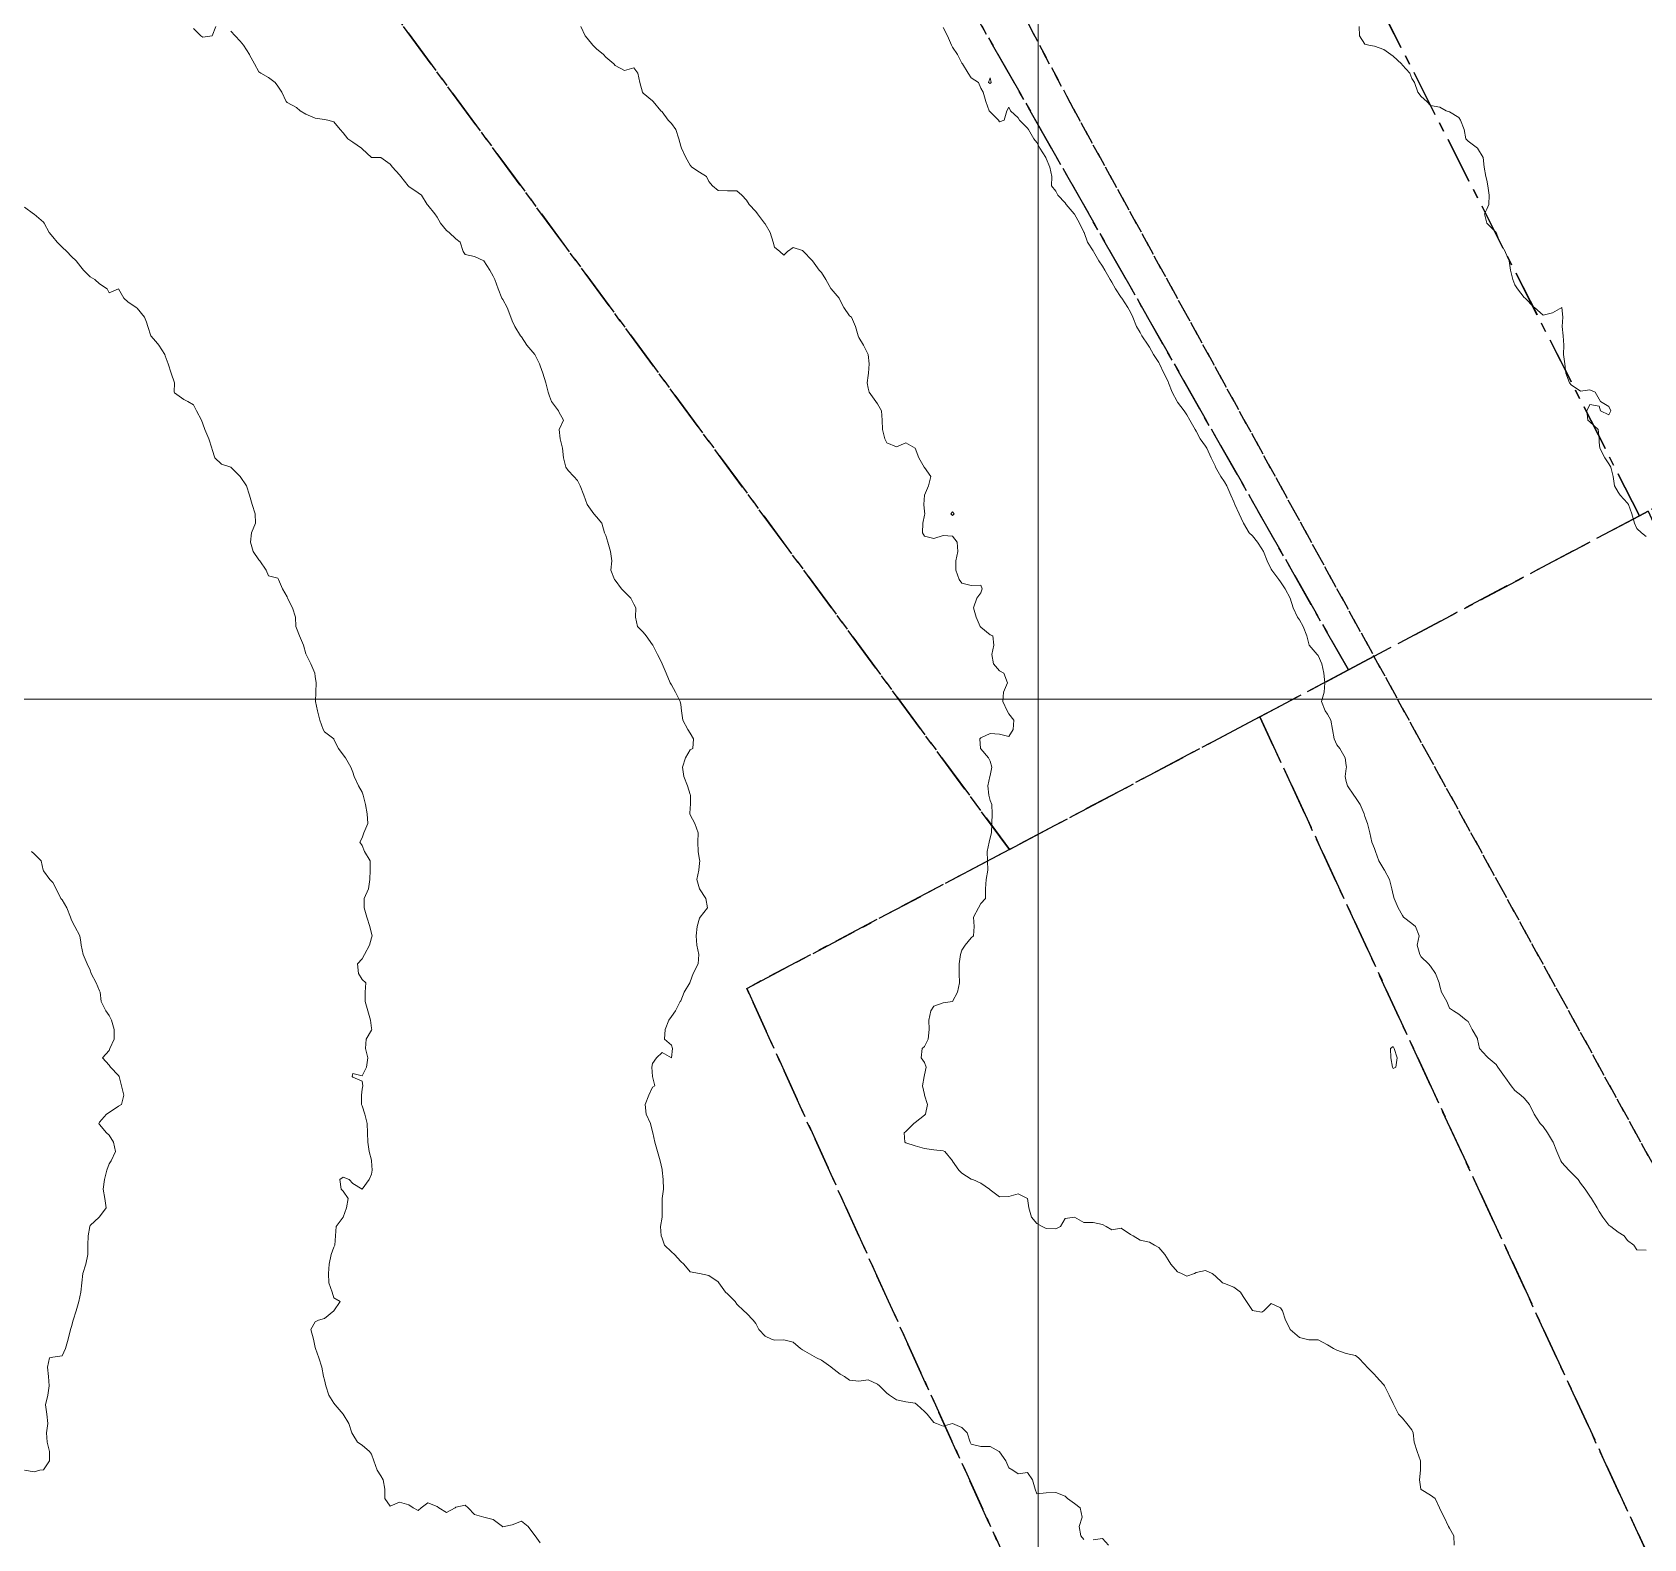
# Model space of a CAD drawing. Header units: centimetres. Extents: x 0 to 642158, y -847 to 649707.
# Drawn here: x 616613.2 to 616699.1, y 620242.6 to 620322.9 of the extents above; entities that cross this region are included whole.
import ezdxf

# ---------------------------------------------------------------- set-up
doc = ezdxf.new("R2010")
doc.units = ezdxf.units.CM
doc.header["$MEASUREMENT"] = 0
doc.linetypes.add('CENTERX2', pattern=[4, 2.5, -0.5, 0.5, -0.5])
doc.linetypes.add('JIS_02_0.7', pattern=[1.35, 0.75, -0.6])
for name, color, linetype, lineweight in [('MEV_grille', 254, 'Continuous', 9), ('WAL_parcellaire agricole', 7, 'JIS_02_0.7', 25), ('WAL_topographie 0.5', 253, 'Continuous', 20)]:
    doc.layers.add(name, color=color, linetype=linetype, lineweight=lineweight)
doc.layers.add('SPW_parcellaire cadastral', color=7, linetype='CENTERX2', lineweight=25, true_color=0xff0542)

# ---------------------------------------------------------------- blocks, each defined once
blk = doc.blocks.new('*U114')
at = {"layer": 'MEV_grille', "transparency": 33554687}
blk.add_lwpolyline([(-1338.461, 0), (1338.461, 0)], dxfattribs=at)
blk = doc.blocks.new('*U115')
at = {"layer": 'MEV_grille', "color": 0, "linetype": 'ByBlock', "lineweight": -2, "transparency": 16777216}
blk.add_blockref('*U114', (0, -2100), dxfattribs=at)
blk = doc.blocks.new('*U112')
at = {"layer": 'MEV_grille', "transparency": 33554687}
blk.add_lwpolyline([(0, 1825.476), (0, -1825.476)], dxfattribs=at)
blk = doc.blocks.new('*U113')
at = {"layer": 'MEV_grille', "color": 0, "linetype": 'ByBlock', "lineweight": -2, "transparency": 16777216}
blk.add_blockref('*U112', (1300, 0), dxfattribs=at)

msp = doc.modelspace()

# ---------------------------------------------------------------- linework, layer by layer
at = {"layer": 'SPW_parcellaire cadastral'}
for points in [[(616664.567, 620423.139), (616683.174, 620386.893), (616720.278, 620308.474), (616699.35, 620297.395), (616698.887, 620297.151), (616641.483, 620409.919), (616664.567, 620423.139)], [(616683.366, 620288.932), (616621.122, 620398.241), (616641.483, 620409.919), (616698.887, 620297.151), (616683.366, 620288.932)], [(616683.366, 620288.932), (616678.643, 620286.43), (616665.279, 620279.356), (616618.972, 620342.236), (616593.317, 620382.322), (616621.122, 620398.241), (616683.366, 620288.932)], [(616698.893, 620166.914), (616615.003, 620123.66), (616602.71, 620145.842), (616594.303, 620161.012), (616586.007, 620175.98), (616569.477, 620205.808), (616568.381, 620206.911), (616520.016, 620255.59), (616502.843, 620272.872), (616618.972, 620342.236), (616665.279, 620279.356), (616651.27, 620271.947), (616698.893, 620166.914)], [(616683.366, 620288.932), (616698.887, 620297.151), (616699.35, 620297.395), (616748.921, 620188.659), (616728.115, 620179.635), (616678.643, 620286.43), (616683.366, 620288.932)], [(616665.279, 620279.356), (616678.643, 620286.43), (616728.115, 620179.635), (616720.653, 620176.395), (616698.893, 620166.914), (616651.27, 620271.947), (616665.279, 620279.356)]]:
    msp.add_lwpolyline(points, dxfattribs=at)
at = {"layer": 'WAL_parcellaire agricole'}
for points in [[(616600.26, 620451.183), (616651.688, 620350.856), (616668.692, 620318.859), (616740.957, 620187.285), (616814.972, 620053.628), (616700.983, 619971.116), (616651.472, 620062.359), (616618.966, 620119.855), (616577.304, 620085.184), (616521.809, 620039.428), (616499.254, 620069.835), (616492.238, 620078.82), (616529.968, 620108.845), (616595.294, 620161.185), (616569.622, 620208.848), (616514.461, 620165.759), (616479.289, 620211.588), (616523.201, 620254.509), (616504.698, 620275.423), (616588.942, 620323.849), (616622.273, 620341.186), (616567.598, 620414.179), (616573.597, 620419.847), (616600.26, 620451.183)], [(616845.948, 620253.88), (616785.453, 620210.873), (616763.872, 620197.621), (616740.957, 620187.285), (616668.692, 620318.859), (616651.688, 620350.856), (616656.938, 620355.19), (616709.767, 620379.529), (616765.931, 620403.202), (616806.761, 620423.04)]]:
    msp.add_lwpolyline(points, dxfattribs=at)
at = {"layer": 'WAL_topographie 0.5'}
for points in [[(616621.75, 620323.129), (616622.153, 620322.75), (616622.25, 620322.683), (616622.75, 620322.75), (616622.75, 620322.75), (616622.95, 620323.25)], [(616623.75, 620322.993), (616623.981, 620322.75), (616624.25, 620322.466), (616624.428, 620322.25), (616624.738, 620321.75), (616624.75, 620321.729), (616625.006, 620321.25), (616625.25, 620320.827), (616625.35, 620320.75), (616625.75, 620320.521), (616626.115, 620320.25), (616626.25, 620320.066), (616626.472, 620319.75), (616626.699, 620319.25), (616626.75, 620319.191), (616627.25, 620318.925), (616627.444, 620318.75), (616627.75, 620318.56), (616628.25, 620318.35), (616628.75, 620318.278), (616628.917, 620318.25), (616629.25, 620318.159), (616629.583, 620317.75), (616629.75, 620317.577), (616629.986, 620317.25), (616630.25, 620317.067), (616630.721, 620316.75), (616630.75, 620316.715), (616631.25, 620316.25), (616631.75, 620316.25), (616631.75, 620316.25), (616632.25, 620315.902), (616632.367, 620315.75), (616632.75, 620315.339), (616632.814, 620315.25), (616633.21, 620314.75), (616633.25, 620314.713), (616633.75, 620314.382), (616633.917, 620314.25), (616634.231, 620313.75), (616634.25, 620313.722), (616634.636, 620313.25), (616634.75, 620313.071), (616634.93, 620312.75), (616635.25, 620312.369), (616635.389, 620312.25), (616635.75, 620311.925), (616635.984, 620311.75), (616636.136, 620311.25), (616636.25, 620311.083), (616636.75, 620310.979), (616637.25, 620310.75), (616637.25, 620310.75), (616637.567, 620310.25), (616637.75, 620309.937), (616637.832, 620309.75), (616638.01, 620309.25), (616638.211, 620308.75), (616638.25, 620308.687), (616638.489, 620308.25), (616638.682, 620307.75), (616638.75, 620307.55), (616638.895, 620307.25), (616639.206, 620306.75), (616639.25, 620306.69), (616639.547, 620306.25), (616639.75, 620306), (616639.958, 620305.75), (616640.213, 620305.25), (616640.25, 620305.143), (616640.384, 620304.75), (616640.553, 620304.25), (616640.674, 620303.75), (616640.75, 620303.523), (616640.847, 620303.25), (616641.234, 620302.75), (616641.25, 620302.694), (616641.5, 620302.25), (616641.267, 620301.75), (616641.31, 620301.25), (616641.439, 620300.75), (616641.5, 620300.25), (616641.621, 620299.75), (616641.75, 620299.568), (616642.042, 620299.25), (616642.25, 620299.032), (616642.388, 620298.75), (616642.583, 620298.25), (616642.75, 620297.75), (616642.75, 620297.75), (616643.121, 620297.25), (616643.25, 620297.095), (616643.544, 620296.75), (616643.682, 620296.25), (616643.75, 620296.103), (616643.859, 620295.75), (616644.011, 620295.25), (616644.072, 620294.75), (616644.024, 620294.25), (616644.221, 620293.75), (616644.25, 620293.715), (616644.588, 620293.25), (616644.75, 620293.088), (616645.079, 620292.75), (616645.25, 620292.446), (616645.36, 620292.25), (616645.333, 620291.75), (616645.45, 620291.25), (616645.75, 620290.937), (616645.911, 620290.75), (616646.25, 620290.275), (616646.263, 620290.25), (616646.512, 620289.75), (616646.75, 620289.275), (616646.766, 620289.25), (616646.969, 620288.75), (616647.185, 620288.25), (616647.25, 620288.143), (616647.462, 620287.75), (616647.717, 620287.25), (616647.75, 620287.083), (616647.781, 620286.75), (616647.865, 620286.25), (616648.131, 620285.75), (616648.25, 620285.558), (616648.432, 620285.25), (616648.386, 620284.75), (616648.25, 620284.679), (616648, 620284.25), (616647.84, 620283.75), (616647.921, 620283.25), (616648.115, 620282.75), (616648.25, 620282.296), (616648.261, 620282.25), (616648.263, 620281.75), (616648.25, 620281.583), (616648.227, 620281.25), (616648.25, 620281.197), (616648.493, 620280.75), (616648.686, 620280.25), (616648.669, 620279.75), (616648.672, 620279.25), (616648.75, 620278.806), (616648.768, 620278.75), (616648.75, 620278.625), (616648.718, 620278.25), (616648.602, 620277.75), (616648.75, 620277.25), (616648.75, 620277.25), (616649.095, 620276.75), (616649.175, 620276.25), (616648.783, 620275.75), (616648.75, 620275.694), (616648.621, 620275.25), (616648.571, 620274.75), (616648.607, 620274.25), (616648.71, 620273.75), (616648.685, 620273.25), (616648.41, 620272.75), (616648.25, 620272.306), (616648.231, 620272.25), (616647.94, 620271.75), (616647.75, 620271.292), (616647.724, 620271.25), (616647.469, 620270.75), (616647.25, 620270.458), (616647.111, 620270.25), (616646.917, 620269.75), (616646.875, 620269.25), (616647.25, 620268.929), (616647.314, 620268.75), (616647.25, 620268.25), (616647.25, 620268.25), (616647.25, 620268.25), (616646.75, 620268.536), (616646.464, 620268.25), (616646.25, 620267.95), (616646.21, 620267.75), (616646.25, 620267.25), (616646.25, 620267.25), (616646.375, 620266.75), (616646.25, 620266.683), (616646.04, 620266.25), (616645.847, 620265.75), (616645.907, 620265.25), (616646.135, 620264.75), (616646.25, 620264.3), (616646.264, 620264.25), (616646.368, 620263.75), (616646.509, 620263.25), (616646.65, 620262.75), (616646.75, 620262.296), (616646.76, 620262.25), (616646.804, 620261.75), (616646.821, 620261.25), (616646.764, 620260.75), (616646.75, 620260.25), (616646.75, 620259.75), (616646.75, 620259.75), (616646.667, 620259.25), (616646.712, 620258.75), (616646.75, 620258.625), (616646.881, 620258.25), (616647.25, 620257.896), (616647.417, 620257.75), (616647.75, 620257.382), (616647.906, 620257.25), (616648.25, 620256.827), (616648.75, 620256.75), (616648.75, 620256.75), (616649.25, 620256.631), (616649.75, 620256.296), (616649.786, 620256.25), (616650.143, 620255.75), (616650.25, 620255.662), (616650.65, 620255.25), (616650.75, 620255.104), (616651.12, 620254.75), (616651.25, 620254.63), (616651.615, 620254.25), (616651.75, 620254.075), (616651.921, 620253.75), (616652.25, 620253.403), (616652.594, 620253.25), (616652.75, 620253.184), (616653.25, 620253.208), (616653.75, 620253.083), (616654.141, 620252.75), (616654.25, 620252.676), (616654.75, 620252.391), (616654.989, 620252.25), (616655.25, 620252.122), (616655.75, 620251.776), (616655.781, 620251.75), (616656.25, 620251.375), (616656.488, 620251.25), (616656.75, 620251.06), (616657.25, 620251), (616657.75, 620251.073), (616658.25, 620250.85), (616658.35, 620250.75), (616658.75, 620250.372), (616658.882, 620250.25), (616659.25, 620250), (616659.75, 620249.902), (616660.25, 620249.833), (616660.359, 620249.75), (616660.75, 620249.393), (616660.889, 620249.25), (616661.25, 620248.802), (616661.387, 620248.75), (616661.75, 620248.607), (616662.25, 620248.75), (616662.25, 620248.75), (616662.25, 620248.75), (616662.75, 620248.534), (616663.034, 620248.25), (616663.197, 620247.75), (616663.25, 620247.639), (616663.75, 620247.513), (616664.25, 620247.525), (616664.735, 620247.25), (616664.75, 620247.237), (616665.083, 620246.75), (616665.25, 620246.385), (616665.456, 620246.25), (616665.75, 620246.058), (616666.25, 620246.136), (616666.508, 620245.75), (616666.663, 620245.25), (616666.75, 620245), (616667.25, 620245.05), (616667.75, 620245.067), (616668.25, 620244.865), (616668.381, 620244.75), (616668.75, 620244.484), (616669.063, 620244.25), (616669.161, 620243.75), (616669.008, 620243.25), (616669.083, 620242.75), (616669.25, 620242.562)], [(616642.414, 620323.25), (616642.647, 620322.75), (616642.75, 620322.617), (616643.061, 620322.25), (616643.25, 620322.046), (616643.622, 620321.75), (616643.75, 620321.615), (616644.185, 620321.25), (616644.25, 620321.17), (616644.75, 620320.906), (616645.25, 620321.036), (616645.46, 620320.75), (616645.566, 620320.25), (616645.708, 620319.75), (616645.75, 620319.688), (616646.25, 620319.275), (616646.273, 620319.25), (616646.682, 620318.75), (616646.75, 620318.685), (616647.073, 620318.25), (616647.25, 620318.073), (616647.488, 620317.75), (616647.653, 620317.25), (616647.75, 620316.861), (616647.785, 620316.75), (616648.016, 620316.25), (616648.25, 620315.855), (616648.341, 620315.75), (616648.75, 620315.469), (616649.118, 620315.25), (616649.25, 620314.972), (616649.45, 620314.75), (616649.75, 620314.5), (616650.25, 620314.481), (616650.75, 620314.484), (616651, 620314.25), (616651.25, 620313.981), (616651.4, 620313.75), (616651.75, 620313.382), (616651.839, 620313.25), (616652.215, 620312.75), (616652.25, 620312.713), (616652.522, 620312.25), (616652.68, 620311.75), (616652.75, 620311.477), (616653.028, 620311.25), (616653.25, 620311.05), (616653.45, 620311.25), (616653.75, 620311.464), (616654.25, 620311.3), (616654.303, 620311.25), (616654.75, 620310.778), (616654.769, 620310.75), (616655.141, 620310.25), (616655.25, 620310.125), (616655.494, 620309.75), (616655.75, 620309.272), (616655.768, 620309.25), (616656.202, 620308.75), (616656.25, 620308.635), (616656.45, 620308.25), (616656.75, 620307.809), (616656.85, 620307.75), (616657.071, 620307.25), (616657.206, 620306.75), (616657.25, 620306.663), (616657.507, 620306.25), (616657.75, 620305.75), (616657.75, 620305.75), (616657.807, 620305.25), (616657.765, 620304.75), (616657.75, 620304.625), (616657.692, 620304.25), (616657.75, 620303.95), (616657.798, 620303.75), (616658.163, 620303.25), (616658.25, 620303.125), (616658.464, 620302.75), (616658.487, 620302.25), (616658.51, 620301.75), (616658.636, 620301.25), (616658.75, 620301.05), (616659.25, 620300.831), (616659.75, 620301.05), (616660.25, 620300.764), (616660.26, 620300.75), (616660.445, 620300.25), (616660.728, 620299.75), (616660.75, 620299.721), (616661.083, 620299.25), (616660.964, 620298.75), (616660.75, 620298.25), (616660.75, 620298.25), (616660.713, 620297.75), (616660.75, 620297.375), (616660.774, 620297.25), (616660.75, 620297.179), (616660.659, 620296.75), (616660.641, 620296.25), (616660.75, 620296.066), (616661.25, 620295.94), (616661.75, 620296.095), (616662.25, 620296.066), (616662.49, 620295.75), (616662.53, 620295.25), (616662.432, 620294.75), (616662.417, 620294.25), (616662.598, 620293.75), (616662.75, 620293.566), (616663.25, 620293.437), (616663.75, 620293.458), (616663.82, 620293.25), (616663.75, 620293.042), (616663.544, 620292.75), (616663.361, 620292.25), (616663.5, 620291.75), (616663.725, 620291.25), (616663.75, 620291.217), (616664.25, 620290.809), (616664.393, 620290.75), (616664.45, 620290.25), (616664.336, 620289.75), (616664.429, 620289.25), (616664.75, 620288.89), (616664.984, 620288.75), (616665.176, 620288.25), (616664.964, 620287.75), (616664.936, 620287.25), (616665.171, 620286.75), (616665.25, 620286.583), (616665.511, 620286.25), (616665.487, 620285.75), (616665.25, 620285.375), (616664.75, 620285.512), (616664.25, 620285.546), (616663.75, 620285.318), (616663.71, 620285.25), (616663.737, 620284.75), (616663.75, 620284.731), (616664.167, 620284.25), (616664.25, 620284.071), (616664.352, 620283.75), (616664.25, 620283.3), (616664.24, 620283.25), (616664.127, 620282.75), (616664.182, 620282.25), (616664.25, 620281.972), (616664.341, 620281.75), (616664.361, 620281.25), (616664.347, 620280.75), (616664.328, 620280.25), (616664.25, 620279.972), (616664.204, 620279.75), (616664.091, 620279.25), (616664.107, 620278.75), (616664.138, 620278.25), (616664.048, 620277.75), (616664.008, 620277.25), (616664, 620276.75), (616663.75, 620276.469), (616663.629, 620276.25), (616663.37, 620275.75), (616663.404, 620275.25), (616663.375, 620274.75), (616663.25, 620274.653), (616662.921, 620274.25), (616662.75, 620273.979), (616662.668, 620273.75), (616662.603, 620273.25), (616662.603, 620272.75), (616662.616, 620272.25), (616662.516, 620271.75), (616662.25, 620271.25), (616662.25, 620271.25), (616661.75, 620271.176), (616661.25, 620271), (616661.096, 620270.75), (616660.986, 620270.25), (616661, 620269.75), (616660.954, 620269.25), (616660.75, 620268.857), (616660.625, 620268.75), (616660.583, 620268.25), (616660.75, 620268), (616660.833, 620267.75), (616660.75, 620267.333), (616660.739, 620267.25), (616660.639, 620266.75), (616660.75, 620266.288), (616660.759, 620266.25), (616660.911, 620265.75), (616660.813, 620265.25), (616660.75, 620265.192), (616660.25, 620264.805), (616660.184, 620264.75), (616659.75, 620264.316), (616659.675, 620264.25), (616659.712, 620263.75), (616659.75, 620263.721), (616660.25, 620263.56), (616660.75, 620263.417), (616661.25, 620263.339), (616661.75, 620263.292), (616661.841, 620263.25), (616662.238, 620262.75), (616662.25, 620262.735), (616662.577, 620262.25), (616662.75, 620262.096), (616663.25, 620261.779), (616663.333, 620261.75), (616663.75, 620261.567), (616664.214, 620261.25), (616664.25, 620261.214), (616664.75, 620260.836), (616665.25, 620260.85), (616665.75, 620260.986), (616666.25, 620260.75), (616666.25, 620260.75), (616666.32, 620260.25), (616666.456, 620259.75), (616666.75, 620259.407), (616667.033, 620259.25), (616667.25, 620259.145), (616667.75, 620259.13), (616668.01, 620259.25), (616668.25, 620259.679), (616668.75, 620259.75), (616668.75, 620259.75), (616668.75, 620259.75), (616669.25, 620259.472), (616669.75, 620259.461), (616670.25, 620259.354), (616670.442, 620259.25), (616670.75, 620259.068), (616671.25, 620259.159), (616671.75, 620258.821), (616671.875, 620258.75), (616672.25, 620258.528), (616672.75, 620258.417), (616673.025, 620258.25), (616673.25, 620258.125), (616673.564, 620257.75), (616673.75, 620257.474), (616673.894, 620257.25), (616674.25, 620256.84), (616674.469, 620256.75), (616674.75, 620256.6), (616675.159, 620256.75), (616675.25, 620256.796), (616675.75, 620256.911), (616676.096, 620256.75), (616676.25, 620256.625), (616676.65, 620256.25), (616676.75, 620256.214), (616677.25, 620256.024), (616677.609, 620255.75), (616677.75, 620255.513), (616677.929, 620255.25), (616678.25, 620254.776), (616678.334, 620254.75), (616678.75, 620254.686), (616678.854, 620254.75), (616679.25, 620255.146), (616679.75, 620254.922), (616679.85, 620254.75), (616680.011, 620254.25), (616680.25, 620253.772), (616680.267, 620253.75), (616680.75, 620253.324), (616681.107, 620253.25), (616681.25, 620253.204), (616681.75, 620253.212), (616682.25, 620252.947), (616682.575, 620252.75), (616682.75, 620252.653), (616683.25, 620252.481), (616683.75, 620252.375), (616683.897, 620252.25), (616684.25, 620251.897), (616684.359, 620251.75), (616684.75, 620251.359), (616684.85, 620251.25), (616685.25, 620250.815), (616685.288, 620250.75), (616685.531, 620250.25), (616685.75, 620249.813), (616685.785, 620249.75), (616686.032, 620249.25), (616686.25, 620249.023), (616686.481, 620248.75), (616686.75, 620248.4), (616686.813, 620248.25), (616686.865, 620247.75), (616687.026, 620247.25), (616687.217, 620246.75), (616687.214, 620246.25), (616687.15, 620245.75), (616687.233, 620245.25), (616687.25, 620245.225), (616687.75, 620244.925), (616688, 620244.75), (616688.23, 620244.25), (616688.25, 620244.194), (616688.472, 620243.75), (616688.697, 620243.25), (616688.75, 620243.167), (616688.988, 620242.75), (616689, 620242.25)], [(616661.75, 620323.182), (616661.979, 620322.75), (616662.189, 620322.25), (616662.25, 620322.146), (616662.518, 620321.75), (616662.75, 620321.281), (616662.779, 620321.25), (616663.09, 620320.75), (616663.25, 620320.504), (616663.628, 620320.25), (616663.75, 620319.956), (616663.89, 620319.75), (616664.017, 620319.25), (616664.209, 620318.75), (616664.25, 620318.688), (616664.707, 620318.25), (616664.75, 620318.164), (616665, 620318.25), (616665.144, 620318.75), (616665.25, 620318.945), (616665.335, 620318.75), (616665.75, 620318.38), (616665.825, 620318.25), (616666.25, 620317.825), (616666.298, 620317.75), (616666.581, 620317.25), (616666.75, 620317.054), (616666.904, 620316.75), (616667.218, 620316.25), (616667.25, 620316.199), (616667.435, 620315.75), (616667.537, 620315.25), (616667.522, 620314.75), (616667.75, 620314.466), (616667.873, 620314.25), (616668.25, 620313.835), (616668.304, 620313.75), (616668.737, 620313.25), (616668.75, 620313.237), (616669.023, 620312.75), (616669.25, 620312.279), (616669.261, 620312.25), (616669.451, 620311.75), (616669.75, 620311.282), (616669.768, 620311.25), (616670.048, 620310.75), (616670.25, 620310.47), (616670.38, 620310.25), (616670.65, 620309.75), (616670.75, 620309.606), (616670.944, 620309.25), (616671.25, 620308.792), (616671.278, 620308.75), (616671.597, 620308.25), (616671.75, 620308.006), (616671.867, 620307.75), (616672.063, 620307.25), (616672.25, 620306.929), (616672.354, 620306.75), (616672.676, 620306.25), (616672.75, 620306.149), (616672.975, 620305.75), (616673.25, 620305.327), (616673.289, 620305.25), (616673.521, 620304.75), (616673.75, 620304.305), (616673.776, 620304.25), (616673.961, 620303.75), (616674.224, 620303.25), (616674.25, 620303.212), (616674.599, 620302.75), (616674.75, 620302.535), (616674.911, 620302.25), (616675.186, 620301.75), (616675.25, 620301.664), (616675.459, 620301.25), (616675.75, 620300.869), (616675.82, 620300.75), (616676.05, 620300.25), (616676.25, 620299.815), (616676.279, 620299.75), (616676.565, 620299.25), (616676.75, 620298.97), (616676.874, 620298.75), (616677.1, 620298.25), (616677.25, 620297.89), (616677.305, 620297.75), (616677.537, 620297.25), (616677.75, 620296.802), (616677.773, 620296.75), (616678.078, 620296.25), (616678.25, 620296.078), (616678.508, 620295.75), (616678.75, 620295.396), (616678.83, 620295.25), (616679.027, 620294.75), (616679.25, 620294.306), (616679.286, 620294.25), (616679.661, 620293.75), (616679.75, 620293.637), (616679.989, 620293.25), (616680.25, 620292.75), (616680.25, 620292.75), (616680.42, 620292.25), (616680.656, 620291.75), (616680.75, 620291.602), (616680.951, 620291.25), (616681.143, 620290.75), (616681.25, 620290.321), (616681.272, 620290.25), (616681.7, 620289.75), (616681.75, 620289.705), (616681.942, 620289.25), (616682.048, 620288.75), (616682.108, 620288.25), (616682.071, 620287.75), (616681.923, 620287.25), (616682.133, 620286.75), (616682.25, 620286.566), (616682.432, 620286.25), (616682.51, 620285.75), (616682.61, 620285.25), (616682.75, 620284.93), (616682.911, 620284.75), (616683.197, 620284.25), (616683.25, 620283.833), (616683.261, 620283.75), (616683.25, 620283.679), (616683.201, 620283.25), (616683.25, 620282.977), (616683.316, 620282.75), (616683.661, 620282.25), (616683.75, 620282.125), (616683.99, 620281.75), (616684.202, 620281.25), (616684.25, 620281.111), (616684.383, 620280.75), (616684.512, 620280.25), (616684.622, 620279.75), (616684.75, 620279.417), (616684.813, 620279.25), (616684.98, 620278.75), (616685.25, 620278.315), (616685.286, 620278.25), (616685.558, 620277.75), (616685.677, 620277.25), (616685.75, 620276.931), (616685.798, 620276.75), (616686.023, 620276.25), (616686.25, 620275.833), (616686.313, 620275.75), (616686.75, 620275.409), (616686.936, 620275.25), (616687.134, 620274.75), (616687.037, 620274.25), (616687.167, 620273.75), (616687.25, 620273.633), (616687.646, 620273.25), (616687.75, 620273.13), (616688.007, 620272.75), (616688.202, 620272.25), (616688.25, 620272.062), (616688.336, 620271.75), (616688.61, 620271.25), (616688.75, 620270.9), (616688.964, 620270.75), (616689.25, 620270.583), (616689.65, 620270.25), (616689.75, 620270.183), (616689.974, 620269.75), (616690.25, 620269.279), (616690.259, 620269.25), (616690.365, 620268.75), (616690.75, 620268.321), (616690.816, 620268.25), (616691.25, 620267.883), (616691.335, 620267.75), (616691.691, 620267.25), (616691.75, 620267.171), (616692.048, 620266.75), (616692.25, 620266.5), (616692.563, 620266.25), (616692.75, 620266.097), (616693.033, 620265.75), (616693.25, 620265.286), (616693.267, 620265.25), (616693.59, 620264.75), (616693.75, 620264.58), (616693.992, 620264.25), (616694.25, 620263.804), (616694.286, 620263.75), (616694.483, 620263.25), (616694.689, 620262.75), (616694.75, 620262.673), (616695.117, 620262.25), (616695.25, 620262.137), (616695.623, 620261.75), (616695.75, 620261.561), (616695.995, 620261.25), (616696.25, 620260.863), (616696.342, 620260.75), (616696.641, 620260.25), (616696.75, 620260.053), (616696.942, 620259.75), (616697.25, 620259.33), (616697.359, 620259.25), (616697.75, 620258.952), (616698.077, 620258.75), (616698.25, 620258.5), (616698.596, 620258.25), (616698.75, 620258), (616699.25, 620257.984)], [(616683.944, 620323.25), (616683.964, 620322.75), (616684.25, 620322.306), (616684.45, 620322.25), (616684.75, 620322.194), (616685.25, 620322.018), (616685.625, 620321.75), (616685.75, 620321.669), (616686.198, 620321.25), (616686.25, 620321.185), (616686.635, 620320.75), (616686.75, 620320.477), (616686.889, 620320.25), (616687.062, 620319.75), (616687.25, 620319.519), (616687.542, 620319.25), (616687.75, 620319.023), (616688.25, 620318.95), (616688.583, 620318.75), (616688.75, 620318.688), (616689.25, 620318.383), (616689.341, 620318.25), (616689.54, 620317.75), (616689.625, 620317.25), (616689.75, 620317.135), (616690.25, 620316.75), (616690.25, 620316.75), (616690.546, 620316.25), (616690.614, 620315.75), (616690.697, 620315.25), (616690.75, 620315.05), (616690.808, 620314.75), (616690.882, 620314.25), (616690.857, 620313.75), (616690.75, 620313.5), (616690.619, 620313.25), (616690.75, 620312.75), (616690.75, 620312.75), (616691.25, 620312.25), (616691.25, 620312.25), (616691.447, 620311.75), (616691.727, 620311.25), (616691.75, 620311.187), (616691.934, 620310.75), (616692.017, 620310.25), (616692.128, 620309.75), (616692.25, 620309.472), (616692.393, 620309.25), (616692.75, 620308.796), (616692.796, 620308.75), (616693.25, 620308.274), (616693.286, 620308.25), (616693.75, 620307.844), (616694.25, 620307.977), (616694.75, 620308.25), (616694.75, 620308.25), (616694.75, 620308.25), (616694.806, 620307.75), (616694.765, 620307.25), (616694.828, 620306.75), (616694.863, 620306.25), (616694.846, 620305.75), (616694.91, 620305.25), (616694.967, 620304.75), (616695.153, 620304.25), (616695.25, 620304.139), (616695.75, 620303.804), (616696.25, 620303.875), (616696.536, 620303.75), (616696.75, 620303.375), (616696.806, 620303.25), (616697.25, 620302.984), (616697.371, 620302.75), (616697.25, 620302.531), (616696.812, 620302.75), (616696.75, 620303), (616696.25, 620303.083), (616696.083, 620302.75), (616696.146, 620302.25), (616696.25, 620302.158), (616696.69, 620301.75), (616696.738, 620301.25), (616696.75, 620301.083), (616696.77, 620300.75), (616697.041, 620300.25), (616697.25, 620299.929), (616697.361, 620299.75), (616697.489, 620299.25), (616697.559, 620298.75), (616697.75, 620298.408), (616697.854, 620298.25), (616698.25, 620297.824), (616698.306, 620297.75), (616698.489, 620297.25), (616698.619, 620296.75), (616698.75, 620296.475), (616699, 620296.25), (616699.25, 620296.046)], [(616664.313, 620320.25), (616664.25, 620320.2), (616664.167, 620320.25), (616664.25, 620320.5), (616664.313, 620320.25)], [(616612.75, 620313.602), (616613.225, 620313.25), (616613.25, 620313.232), (616613.75, 620312.813), (616613.799, 620312.75), (616614.061, 620312.25), (616614.25, 620312.02), (616614.477, 620311.75), (616614.75, 620311.483), (616615, 620311.25), (616615.25, 620310.987), (616615.5, 620310.75), (616615.75, 620310.422), (616615.897, 620310.25), (616616.25, 620309.886), (616616.487, 620309.75), (616616.75, 620309.523), (616617.15, 620309.25), (616617.25, 620309.036), (616617.75, 620309.25), (616617.75, 620309.25), (616617.75, 620309.25), (616618.033, 620308.75), (616618.25, 620308.565), (616618.697, 620308.25), (616618.75, 620308.215), (616619.136, 620307.75), (616619.25, 620307.483), (616619.326, 620307.25), (616619.483, 620306.75), (616619.75, 620306.442), (616619.911, 620306.25), (616620.222, 620305.75), (616620.25, 620305.683), (616620.409, 620305.25), (616620.574, 620304.75), (616620.75, 620304.25), (616620.75, 620304.25), (616620.75, 620304.249), (616620.732, 620303.75), (616620.75, 620303.708), (616621.25, 620303.357), (616621.464, 620303.25), (616621.75, 620303.068), (616621.909, 620302.75), (616622.179, 620302.25), (616622.25, 620302.062), (616622.369, 620301.75), (616622.583, 620301.25), (616622.731, 620300.75), (616622.75, 620300.679), (616622.893, 620300.25), (616623.25, 620299.909), (616623.75, 620299.75), (616623.75, 620299.75), (616624.25, 620299.25), (616624.25, 620299.25), (616624.583, 620298.75), (616624.75, 620298.25), (616624.75, 620298.25), (616624.882, 620297.75), (616625.048, 620297.25), (616625.067, 620296.75), (616624.843, 620296.25), (616624.801, 620295.75), (616624.934, 620295.25), (616625.25, 620294.806), (616625.295, 620294.75), (616625.636, 620294.25), (616625.75, 620293.942), (616626.25, 620293.821), (616626.294, 620293.75), (616626.51, 620293.25), (616626.75, 620292.821), (616626.777, 620292.75), (616627.031, 620292.25), (616627.2, 620291.75), (616627.21, 620291.25), (616627.25, 620291.15), (616627.404, 620290.75), (616627.622, 620290.25), (616627.75, 620289.792), (616627.759, 620289.75), (616628.019, 620289.25), (616628.229, 620288.75), (616628.25, 620288.583), (616628.296, 620288.25), (616628.292, 620287.75), (616628.273, 620287.25), (616628.365, 620286.75), (616628.497, 620286.25), (616628.679, 620285.75), (616628.75, 620285.635), (616629.237, 620285.25), (616629.25, 620285.228), (616629.484, 620284.75), (616629.75, 620284.403), (616629.872, 620284.25), (616630.145, 620283.75), (616630.25, 620283.477), (616630.336, 620283.25), (616630.565, 620282.75), (616630.75, 620282.41), (616630.81, 620282.25), (616630.941, 620281.75), (616631.023, 620281.25), (616631.05, 620280.75), (616630.839, 620280.25), (616630.75, 620279.972), (616630.639, 620279.75), (616630.75, 620279.568), (616630.88, 620279.25), (616631.175, 620278.75), (616631.176, 620278.25), (616631.159, 620277.75), (616631.089, 620277.25), (616630.862, 620276.75), (616630.86, 620276.25), (616631, 620275.75), (616631.168, 620275.25), (616631.25, 620274.875), (616631.293, 620274.75), (616631.25, 620274.643), (616631.14, 620274.25), (616630.882, 620273.75), (616630.75, 620273.523), (616630.51, 620273.25), (616630.562, 620272.75), (616630.75, 620272.417), (616630.95, 620272.25), (616630.908, 620271.75), (616630.913, 620271.25), (616631.05, 620270.75), (616631.2, 620270.25), (616631.25, 620269.833), (616631.262, 620269.75), (616631.25, 620269.728), (616630.975, 620269.25), (616630.939, 620268.75), (616631.05, 620268.25), (616630.991, 620267.75), (616630.75, 620267.286), (616630.25, 620267.417), (616630.221, 620267.25), (616630.25, 620267.206), (616630.75, 620267), (616630.792, 620266.75), (616630.75, 620266.583), (616630.721, 620266.25), (616630.726, 620265.75), (616630.75, 620265.687), (616630.89, 620265.25), (616631.021, 620264.75), (616631.039, 620264.25), (616631.06, 620263.75), (616631.128, 620263.25), (616631.25, 620262.788), (616631.26, 620262.75), (616631.288, 620262.25), (616631.25, 620262.05), (616631.135, 620261.75), (616630.75, 620261.25), (616630.75, 620261.25), (616630.75, 620261.25), (616630.25, 620261.55), (616630.068, 620261.75), (616629.75, 620261.88), (616629.555, 620261.75), (616629.632, 620261.25), (616629.75, 620261.139), (616630, 620260.75), (616629.913, 620260.25), (616629.75, 620259.75), (616629.75, 620259.75), (616629.375, 620259.25), (616629.337, 620258.75), (616629.299, 620258.25), (616629.25, 620258.155), (616629.108, 620257.75), (616628.99, 620257.25), (616628.952, 620256.75), (616628.977, 620256.25), (616629.147, 620255.75), (616629.25, 620255.45), (616629.583, 620255.25), (616629.25, 620254.75), (616629.25, 620254.75), (616628.75, 620254.347), (616628.417, 620254.25), (616628.25, 620254.167), (616628.016, 620253.75), (616628.152, 620253.25), (616628.25, 620252.806), (616628.265, 620252.75), (616628.444, 620252.25), (616628.596, 620251.75), (616628.7, 620251.25), (616628.75, 620251.068), (616628.824, 620250.75), (616628.981, 620250.25), (616629.25, 620249.83), (616629.313, 620249.75), (616629.75, 620249.25), (616629.75, 620249.25), (616630.043, 620248.75), (616630.21, 620248.25), (616630.25, 620248.156), (616630.5, 620247.75), (616630.75, 620247.595), (616631.153, 620247.25), (616631.25, 620247.11), (616631.384, 620246.75), (616631.554, 620246.25), (616631.75, 620245.956), (616631.877, 620245.75), (616631.959, 620245.25), (616631.963, 620244.75), (616632.25, 620244.339), (616632.75, 620244.542), (616633.25, 620244.406), (616633.477, 620244.25), (616633.75, 620244.1), (616633.9, 620244.25), (616634.25, 620244.519), (616634.75, 620244.315), (616634.838, 620244.25), (616635.25, 620244), (616635.717, 620244.25), (616635.75, 620244.279), (616636.25, 620244.385), (616636.402, 620244.25), (616636.75, 620243.886), (616637.25, 620243.75), (616637.25, 620243.75), (616637.75, 620243.622), (616638.233, 620243.25), (616638.25, 620243.234), (616638.333, 620243.25), (616638.75, 620243.336), (616639.25, 620243.545), (616639.609, 620243.25), (616639.75, 620243.054), (616639.976, 620242.75), (616640.25, 620242.381)], [(616662.341, 620297.25), (616662.25, 620297.159), (616662.159, 620297.25), (616662.25, 620297.361), (616662.341, 620297.25)], [(616613.118, 620279.25), (616613.25, 620279.125), (616613.625, 620278.75), (616613.73, 620278.25), (616613.75, 620278.217), (616614.1, 620277.75), (616614.25, 620277.6), (616614.429, 620277.25), (616614.689, 620276.75), (616614.75, 620276.679), (616615, 620276.25), (616615.189, 620275.75), (616615.25, 620275.592), (616615.426, 620275.25), (616615.691, 620274.75), (616615.75, 620274.417), (616615.767, 620274.25), (616615.87, 620273.75), (616616.094, 620273.25), (616616.25, 620272.917), (616616.307, 620272.75), (616616.574, 620272.25), (616616.75, 620271.818), (616616.773, 620271.75), (616616.832, 620271.25), (616617.08, 620270.75), (616617.25, 620270.508), (616617.385, 620270.25), (616617.53, 620269.75), (616617.528, 620269.25), (616617.3, 620268.75), (616617.25, 620268.639), (616616.9, 620268.25), (616617.25, 620267.861), (616617.333, 620267.75), (616617.75, 620267.296), (616617.786, 620267.25), (616617.917, 620266.75), (616618.05, 620266.25), (616617.908, 620265.75), (616617.75, 620265.664), (616617.25, 620265.333), (616617.125, 620265.25), (616616.75, 620264.809), (616616.71, 620264.75), (616616.75, 620264.683), (616617.111, 620264.25), (616617.25, 620264.118), (616617.491, 620263.75), (616617.598, 620263.25), (616617.364, 620262.75), (616617.25, 620262.594), (616617.135, 620262.25), (616617.005, 620261.75), (616616.935, 620261.25), (616617.036, 620260.75), (616617.092, 620260.25), (616616.75, 620259.769), (616616.733, 620259.75), (616616.25, 620259.298), (616616.222, 620259.25), (616616.144, 620258.75), (616616.129, 620258.25), (616616.112, 620257.75), (616616.013, 620257.25), (616615.858, 620256.75), (616615.797, 620256.25), (616615.75, 620255.75), (616615.75, 620255.75), (616615.633, 620255.25), (616615.507, 620254.75), (616615.339, 620254.25), (616615.25, 620253.917), (616615.189, 620253.75), (616615.063, 620253.25), (616614.925, 620252.75), (616614.75, 620252.361), (616614.25, 620252.288), (616614.083, 620252.25), (616613.97, 620251.75), (616614.024, 620251.25), (616614.055, 620250.75), (616613.992, 620250.25), (616613.861, 620249.75), (616613.926, 620249.25), (616613.988, 620248.75), (616613.909, 620248.25), (616613.957, 620247.75), (616614.081, 620247.25), (616614.081, 620246.75), (616613.75, 620246.283), (616613.562, 620246.25), (616613.25, 620246.176), (616612.75, 620246.25)], [(616685.75, 620267.678), (616685.9, 620267.75), (616685.967, 620268.25), (616685.803, 620268.75), (616685.75, 620268.85), (616685.617, 620268.75), (616685.634, 620268.25), (616685.725, 620267.75), (616685.75, 620267.678)], [(616669.75, 620242.542), (616670.25, 620242.607), (616670.562, 620242.25)]]:
    msp.add_lwpolyline(points, dxfattribs=at)

# ---------------------------------------------------------------- block references
at = {"layer": 'MEV_grille', "transparency": 33554687}
for name, p in [('*U113', (615366.814, 620593.644)), ('*U115', (616669.481, 622387.381))]:
    msp.add_blockref(name, p, dxfattribs=at)

doc.saveas('drawing.dxf')
